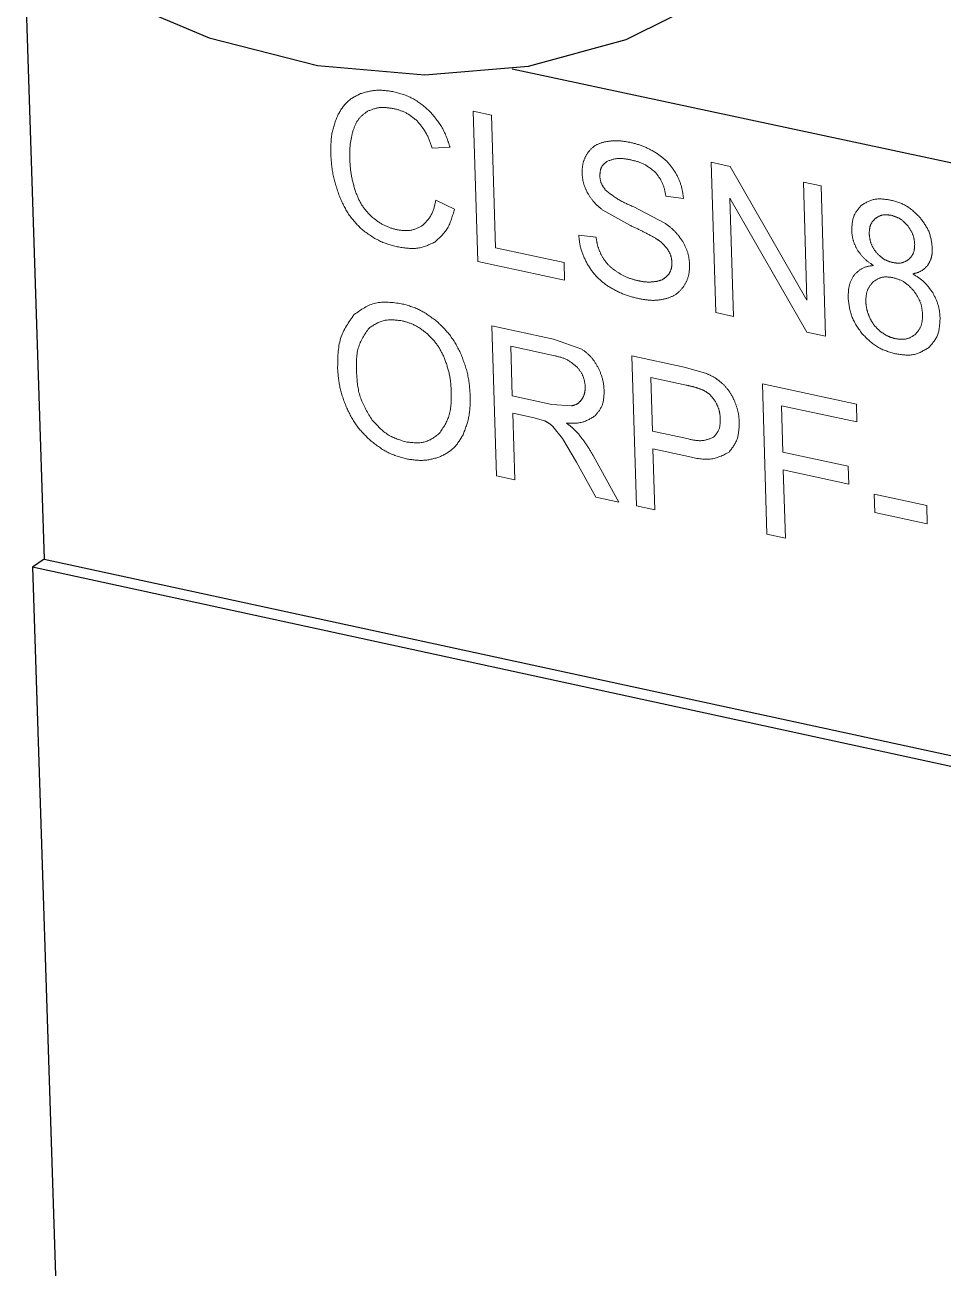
# Model space of a CAD drawing. Header units: millimetres. Extents: x 15 to 415, y 5 to 292.
# Drawn here: x 134.78 to 141.52, y 64.19 to 73.32 of the extents above; entities that cross this region are included whole.
import ezdxf

# ---------------------------------------------------------------- set-up
doc = ezdxf.new("R2010")
doc.units = ezdxf.units.MM
doc.linetypes.add('PHANTOM', pattern=[12.7, 6.35, -1.27, 1.27, -1.27, 1.27, -1.27])

msp = doc.modelspace()

# ---------------------------------------------------------------- linework, layer by layer
at = {"color": 7, "linetype": 'Continuous', "lineweight": 25}
for p, q in [((134.7807, 73.7623), (134.9233, 69.3953)), ((138.3606, 72.9965), (142.1035, 72.1958)), ((134.9233, 69.3953), (134.8364, 69.336)), ((134.8364, 69.336), (135.0366, 63.2119)), ((147.6313, 66.5609), (134.8364, 69.336)), ((134.9233, 69.3953), (145.1981, 67.1674))]:
    msp.add_line(p, q, dxfattribs=at)
at = {"color": 8, "linetype": 'PHANTOM', "lineweight": 18}
for p, q in [((138.0723, 72.6849), (138.2074, 72.6559)), ((138.107, 71.5817), (138.0723, 72.6849)), ((138.2074, 72.6559), (138.2379, 71.6828)), ((137.9037, 72.4204), (137.7719, 72.4151)), ((139.8221, 72.3101), (139.961, 72.2804)), ((139.8562, 71.2058), (139.8221, 72.3101)), ((139.961, 72.2804), (140.525, 71.2978)), ((140.4985, 72.1653), (140.6284, 72.1374)), ((140.525, 71.2978), (140.4985, 72.1653)), ((139.6176, 72.0448), (139.4882, 72.0621)), ((140.6284, 72.1374), (140.6621, 71.0326)), ((137.7992, 72.0318), (137.9353, 71.966)), ((139.2521, 71.9829), (139.4805, 71.864)), ((139.9592, 72.0457), (139.9859, 71.1779)), ((140.5232, 71.0624), (139.9592, 72.0457)), ((139.2248, 71.8474), (139.0254, 71.9586)), ((138.8485, 71.7745), (138.9756, 71.7591)), ((138.2379, 71.6828), (138.7406, 71.5748)), ((138.7446, 71.4447), (138.107, 71.5817)), ((138.7406, 71.5748), (138.7446, 71.4447)), ((139.9859, 71.1779), (139.8562, 71.2058)), ((138.2103, 71.1094), (138.6627, 71.012)), ((138.245, 70.0074), (138.2103, 71.1094)), ((140.6621, 71.0326), (140.5232, 71.0624)), ((138.6721, 70.889), (138.3492, 70.9585)), ((138.3492, 70.9585), (138.3606, 70.5939)), ((138.6627, 71.012), (138.8711, 70.9377)), ((139.238, 70.8882), (139.6233, 70.8053)), ((139.2722, 69.7856), (139.238, 70.8882)), ((139.6233, 70.8053), (139.7791, 70.7613)), ((139.6385, 70.6727), (139.3772, 70.729)), ((139.3772, 70.729), (139.3894, 70.3348)), ((138.3606, 70.5939), (138.6508, 70.5313)), ((140.1973, 70.6818), (140.8875, 70.5333)), ((140.2311, 69.5785), (140.1973, 70.6818)), ((138.6508, 70.5313), (138.7949, 70.5208)), ((140.3366, 70.5224), (140.3471, 70.1807)), ((140.8915, 70.403), (140.3366, 70.5224)), ((140.8875, 70.5333), (140.8915, 70.403)), ((138.3646, 70.4676), (138.3799, 69.9783)), ((138.5211, 70.4338), (138.3646, 70.4676)), ((138.5964, 70.4123), (138.5211, 70.4338)), ((138.7298, 70.2813), (138.6589, 70.3697)), ((139.3894, 70.3348), (139.6535, 70.2778)), ((138.832, 70.1084), (138.7298, 70.2813)), ((138.9572, 70.1516), (139.1441, 69.8133)), ((139.3934, 70.2046), (139.4073, 69.7564)), ((139.6554, 70.1481), (139.3934, 70.2046)), ((140.3471, 70.1807), (140.8272, 70.0772)), ((138.9742, 69.8499), (138.832, 70.1084)), ((140.3511, 70.0505), (140.3664, 69.5493)), ((140.8312, 69.9469), (140.3511, 70.0505)), ((140.8272, 70.0772), (140.8312, 69.9469)), ((138.3799, 69.9783), (138.245, 70.0074)), ((141.022, 69.7368), (141.0179, 69.873)), ((141.0179, 69.873), (141.4041, 69.7898)), ((139.1441, 69.8133), (138.9742, 69.8499)), ((139.4073, 69.7564), (139.2722, 69.7856)), ((141.4041, 69.7898), (141.4082, 69.6535)), ((141.4082, 69.6535), (141.022, 69.7368)), ((140.3664, 69.5493), (140.2311, 69.5785))]:
    msp.add_line(p, q, dxfattribs=at)
at = {"color": 7, "linetype": 'Continuous', "lineweight": 25, "flags": 128}
msp.add_lwpolyline([(135.3492, 73.5562), (136.1345, 73.2253), (136.9303, 73.0222), (137.7182, 72.9517), (138.4796, 73.0157), (139.1967, 73.213), (139.8527, 73.5392)], dxfattribs=at)
at = {"color": 8, "linetype": 'PHANTOM', "lineweight": 18}
for points, knots in [([(137.0788, 72.6567), (137.0995, 72.6916), (137.1408, 72.7615), (137.2107, 72.7968), (137.2457, 72.8144)], [0, 0, 0, 0, 0.500122, 1, 1, 1, 1]), ([(137.2457, 72.8144), (137.2843, 72.8257), (137.3615, 72.8482), (137.4477, 72.8348), (137.4908, 72.8281)], [0, 0, 0, 0, 0.49989, 1, 1, 1, 1]), ([(137.4908, 72.8281), (137.537, 72.8156), (137.6294, 72.7908), (137.7104, 72.7227), (137.7508, 72.6887)], [0, 0, 0, 0, 0.5005773, 1, 1, 1, 1]), ([(137.4919, 72.7038), (137.457, 72.7095), (137.3871, 72.7211), (137.3273, 72.6969), (137.2974, 72.6849)], [0, 0, 0, 0, 0.500633, 1, 1, 1, 1]), ([(137.6634, 72.6125), (137.6367, 72.6348), (137.5833, 72.6796), (137.5224, 72.6957), (137.4919, 72.7038)], [0, 0, 0, 0, 0.499311, 1, 1, 1, 1]), ([(137.0275, 72.3692), (137.0277, 72.4209), (137.028, 72.5242), (137.0619, 72.6125), (137.0788, 72.6567)], [0, 0, 0, 0, 0.5003287, 1, 1, 1, 1]), ([(137.2974, 72.6849), (137.2736, 72.6678), (137.2258, 72.6335), (137.2031, 72.5745), (137.1918, 72.545)], [0, 0, 0, 0, 0.499889, 1, 1, 1, 1]), ([(137.7719, 72.4151), (137.7599, 72.451), (137.7361, 72.5228), (137.6876, 72.5826), (137.6634, 72.6125)], [0, 0, 0, 0, 0.501021, 1, 1, 1, 1]), ([(137.7508, 72.6887), (137.7852, 72.6486), (137.8541, 72.5684), (137.8871, 72.4698), (137.9037, 72.4204)], [0, 0, 0, 0, 0.499555, 1, 1, 1, 1]), ([(137.1918, 72.545), (137.1835, 72.5125), (137.167, 72.4473), (137.1667, 72.3759), (137.1665, 72.3402)], [0, 0, 0, 0, 0.499994, 1, 1, 1, 1]), ([(138.9121, 72.3767), (138.9287, 72.3967), (138.9621, 72.4367), (139.0119, 72.4519), (139.0369, 72.4596)], [0, 0, 0, 0, 0.499604, 1, 1, 1, 1]), ([(139.0369, 72.4596), (139.0669, 72.4644), (139.1269, 72.4739), (139.1911, 72.4627), (139.2232, 72.4571)], [0, 0, 0, 0, 0.499847, 1, 1, 1, 1]), ([(139.2232, 72.4571), (139.2576, 72.4486), (139.3263, 72.4316), (139.392, 72.3936), (139.4249, 72.3746)], [0, 0, 0, 0, 0.50024, 1, 1, 1, 1]), ([(137.0908, 72.0621), (137.0734, 72.1133), (137.0385, 72.2157), (137.0312, 72.318), (137.0275, 72.3692)], [0, 0, 0, 0, 0.499928, 1, 1, 1, 1]), ([(137.1665, 72.3402), (137.1689, 72.298), (137.1736, 72.2138), (137.1993, 72.1289), (137.2122, 72.0865)], [0, 0, 0, 0, 0.500244, 1, 1, 1, 1]), ([(138.873, 72.2299), (138.8741, 72.2572), (138.8763, 72.312), (138.9001, 72.3551), (138.9121, 72.3767)], [0, 0, 0, 0, 0.4998919, 1, 1, 1, 1]), ([(139.2328, 72.3271), (139.201, 72.3337), (139.1377, 72.3469), (139.0828, 72.3268), (139.0555, 72.3168)], [0, 0, 0, 0, 0.5018743, 1, 1, 1, 1]), ([(139.4125, 72.2354), (139.3845, 72.2585), (139.3284, 72.3046), (139.2647, 72.3196), (139.2328, 72.3271)], [0, 0, 0, 0, 0.498403, 1, 1, 1, 1]), ([(139.4249, 72.3746), (139.4516, 72.355), (139.5052, 72.3159), (139.5431, 72.2583), (139.562, 72.2296)], [0, 0, 0, 0, 0.500306, 1, 1, 1, 1]), ([(139.0555, 72.3168), (139.0401, 72.3043), (139.0095, 72.2792), (139.0052, 72.2342), (139.003, 72.2117)], [0, 0, 0, 0, 0.500985, 1, 1, 1, 1]), ([(139.4882, 72.0621), (139.4828, 72.0933), (139.4721, 72.1557), (139.4324, 72.2089), (139.4125, 72.2354)], [0, 0, 0, 0, 0.5012163, 1, 1, 1, 1]), ([(138.9132, 72.0847), (138.902, 72.1085), (138.8795, 72.156), (138.8752, 72.2052), (138.873, 72.2299)], [0, 0, 0, 0, 0.499873, 1, 1, 1, 1]), ([(139.003, 72.2117), (139.0052, 72.1927), (139.0095, 72.1546), (139.0337, 72.1217), (139.0458, 72.1053)], [0, 0, 0, 0, 0.50022, 1, 1, 1, 1]), ([(139.562, 72.2296), (139.5768, 72.1995), (139.6064, 72.1393), (139.6139, 72.0763), (139.6176, 72.0448)], [0, 0, 0, 0, 0.499859, 1, 1, 1, 1]), ([(137.2545, 71.8183), (137.2201, 71.854), (137.1511, 71.9255), (137.1109, 72.0166), (137.0908, 72.0621)], [0, 0, 0, 0, 0.49965, 1, 1, 1, 1]), ([(137.2122, 72.0865), (137.2267, 72.052), (137.2556, 71.9831), (137.3086, 71.9306), (137.335, 71.9044)], [0, 0, 0, 0, 0.500421, 1, 1, 1, 1]), ([(139.0254, 71.9586), (139.0037, 71.9764), (138.9602, 72.012), (138.9289, 72.0605), (138.9132, 72.0847)], [0, 0, 0, 0, 0.500471, 1, 1, 1, 1]), ([(139.0458, 72.1053), (139.0785, 72.0799), (139.144, 72.029), (139.216, 71.9983), (139.2521, 71.9829)], [0, 0, 0, 0, 0.49865, 1, 1, 1, 1]), ([(137.6994, 71.8448), (137.7244, 71.8693), (137.7744, 71.9183), (137.7909, 71.9939), (137.7992, 72.0318)], [0, 0, 0, 0, 0.499042, 1, 1, 1, 1]), ([(137.9353, 71.966), (137.9221, 71.9165), (137.8957, 71.8177), (137.826, 71.7556), (137.7913, 71.7246)], [0, 0, 0, 0, 0.500731, 1, 1, 1, 1]), ([(140.8535, 71.8106), (140.8556, 71.8483), (140.8598, 71.9239), (140.905, 71.9721), (140.9276, 71.9962)], [0, 0, 0, 0, 0.500061, 1, 1, 1, 1]), ([(140.9276, 71.9962), (140.9587, 72.0144), (141.0209, 72.051), (141.0995, 72.0387), (141.139, 72.0326)], [0, 0, 0, 0, 0.499024, 1, 1, 1, 1]), ([(141.139, 72.0326), (141.179, 72.0216), (141.2589, 71.9996), (141.3247, 71.9346), (141.3575, 71.9022)], [0, 0, 0, 0, 0.5009098, 1, 1, 1, 1]), ([(137.335, 71.9044), (137.3627, 71.8834), (137.418, 71.8415), (137.4792, 71.8241), (137.5097, 71.8153)], [0, 0, 0, 0, 0.500002, 1, 1, 1, 1]), ([(141.0258, 71.8965), (141.0125, 71.8823), (140.9861, 71.8539), (140.9833, 71.8097), (140.9819, 71.7876)], [0, 0, 0, 0, 0.500179, 1, 1, 1, 1]), ([(141.1437, 71.9207), (141.1215, 71.9237), (141.0771, 71.9297), (141.0429, 71.9075), (141.0258, 71.8965)], [0, 0, 0, 0, 0.500458, 1, 1, 1, 1]), ([(141.2645, 71.8442), (141.2466, 71.863), (141.2108, 71.9006), (141.1661, 71.914), (141.1437, 71.9207)], [0, 0, 0, 0, 0.4996681, 1, 1, 1, 1]), ([(141.3575, 71.9022), (141.3822, 71.8677), (141.4316, 71.7987), (141.4408, 71.7195), (141.4455, 71.6799)], [0, 0, 0, 0, 0.500063, 1, 1, 1, 1]), ([(137.5248, 71.6881), (137.4776, 71.6998), (137.3833, 71.7232), (137.2974, 71.7866), (137.2545, 71.8183)], [0, 0, 0, 0, 0.500797, 1, 1, 1, 1]), ([(137.5097, 71.8153), (137.5446, 71.8103), (137.6143, 71.8001), (137.6711, 71.8299), (137.6994, 71.8448)], [0, 0, 0, 0, 0.500445, 1, 1, 1, 1]), ([(139.4084, 71.7545), (139.3781, 71.7712), (139.3174, 71.8045), (139.2557, 71.8331), (139.2248, 71.8474)], [0, 0, 0, 0, 0.499911, 1, 1, 1, 1]), ([(139.4805, 71.864), (139.5065, 71.8446), (139.5585, 71.8059), (139.5967, 71.7507), (139.6158, 71.7231)], [0, 0, 0, 0, 0.500628, 1, 1, 1, 1]), ([(140.8954, 71.6653), (140.8834, 71.689), (140.8594, 71.7363), (140.8554, 71.7858), (140.8535, 71.8106)], [0, 0, 0, 0, 0.499576, 1, 1, 1, 1]), ([(140.9819, 71.7876), (140.9842, 71.7632), (140.9889, 71.7145), (141.018, 71.671), (141.0326, 71.6493)], [0, 0, 0, 0, 0.500591, 1, 1, 1, 1]), ([(141.3161, 71.7084), (141.3135, 71.7325), (141.3083, 71.7805), (141.2791, 71.823), (141.2645, 71.8442)], [0, 0, 0, 0, 0.5001712, 1, 1, 1, 1]), ([(137.7913, 71.7246), (137.7511, 71.7051), (137.6706, 71.666), (137.5734, 71.6808), (137.5248, 71.6881)], [0, 0, 0, 0, 0.4995061, 1, 1, 1, 1]), ([(138.9107, 71.5641), (138.8939, 71.5984), (138.8603, 71.667), (138.8524, 71.7386), (138.8485, 71.7745)], [0, 0, 0, 0, 0.49986, 1, 1, 1, 1]), ([(138.9756, 71.7591), (138.9796, 71.7344), (138.9877, 71.685), (139.0106, 71.6378), (139.022, 71.6142)], [0, 0, 0, 0, 0.500481, 1, 1, 1, 1]), ([(139.5024, 71.6696), (139.4887, 71.6866), (139.4612, 71.7208), (139.426, 71.7432), (139.4084, 71.7545)], [0, 0, 0, 0, 0.499037, 1, 1, 1, 1]), ([(139.6158, 71.7231), (139.6291, 71.696), (139.6559, 71.6417), (139.6607, 71.5852), (139.6631, 71.5569)], [0, 0, 0, 0, 0.499763, 1, 1, 1, 1]), ([(141.2733, 71.5973), (141.2864, 71.612), (141.3126, 71.6412), (141.315, 71.686), (141.3161, 71.7084)], [0, 0, 0, 0, 0.499896, 1, 1, 1, 1]), ([(139.022, 71.6142), (139.0368, 71.5929), (139.0665, 71.5502), (139.1071, 71.5209), (139.1274, 71.5063)], [0, 0, 0, 0, 0.499333, 1, 1, 1, 1]), ([(139.5331, 71.5729), (139.5316, 71.5895), (139.5285, 71.6228), (139.5111, 71.654), (139.5024, 71.6696)], [0, 0, 0, 0, 0.500218, 1, 1, 1, 1]), ([(141.014, 71.5522), (140.9912, 71.567), (140.9457, 71.5964), (140.9121, 71.6424), (140.8954, 71.6653)], [0, 0, 0, 0, 0.5007516, 1, 1, 1, 1]), ([(141.0326, 71.6493), (141.0509, 71.6305), (141.0876, 71.5929), (141.133, 71.58), (141.1557, 71.5735)], [0, 0, 0, 0, 0.499278, 1, 1, 1, 1]), ([(141.1557, 71.5735), (141.1778, 71.5704), (141.2221, 71.5642), (141.2563, 71.5863), (141.2733, 71.5973)], [0, 0, 0, 0, 0.5006064, 1, 1, 1, 1]), ([(141.4455, 71.6799), (141.4449, 71.6563), (141.4437, 71.609), (141.4227, 71.5724), (141.4121, 71.5541)], [0, 0, 0, 0, 0.500322, 1, 1, 1, 1]), ([(139.0618, 71.4012), (139.0323, 71.4233), (138.9732, 71.4677), (138.9316, 71.532), (138.9107, 71.5641)], [0, 0, 0, 0, 0.500145, 1, 1, 1, 1]), ([(139.1274, 71.5063), (139.1531, 71.491), (139.2044, 71.4605), (139.2583, 71.4468), (139.2852, 71.4399)], [0, 0, 0, 0, 0.499813, 1, 1, 1, 1]), ([(139.5071, 71.4846), (139.515, 71.4973), (139.5308, 71.5227), (139.5324, 71.5561), (139.5331, 71.5729)], [0, 0, 0, 0, 0.500143, 1, 1, 1, 1]), ([(139.6631, 71.5569), (139.6619, 71.5279), (139.6595, 71.4697), (139.6342, 71.4238), (139.6216, 71.4009)], [0, 0, 0, 0, 0.499851, 1, 1, 1, 1]), ([(140.8728, 71.484), (140.8921, 71.503), (140.9308, 71.5409), (140.9862, 71.5485), (141.014, 71.5522)], [0, 0, 0, 0, 0.499454, 1, 1, 1, 1]), ([(141.4121, 71.5541), (141.3969, 71.5382), (141.3664, 71.5065), (141.3229, 71.4959), (141.3012, 71.4906)], [0, 0, 0, 0, 0.4993149, 1, 1, 1, 1]), ([(139.2852, 71.4399), (139.3085, 71.4356), (139.3551, 71.427), (139.3991, 71.4326), (139.4211, 71.4354)], [0, 0, 0, 0, 0.500215, 1, 1, 1, 1]), ([(139.4211, 71.4354), (139.4378, 71.4396), (139.4713, 71.4481), (139.4952, 71.4724), (139.5071, 71.4846)], [0, 0, 0, 0, 0.500693, 1, 1, 1, 1]), ([(140.8276, 71.3144), (140.8282, 71.3465), (140.8292, 71.4105), (140.8583, 71.4596), (140.8728, 71.484)], [0, 0, 0, 0, 0.500612, 1, 1, 1, 1]), ([(141.0104, 71.4317), (140.9938, 71.4123), (140.9607, 71.3734), (140.9581, 71.3151), (140.9569, 71.2859)], [0, 0, 0, 0, 0.499647, 1, 1, 1, 1]), ([(141.1555, 71.4634), (141.128, 71.467), (141.073, 71.4742), (141.0313, 71.4459), (141.0104, 71.4317)], [0, 0, 0, 0, 0.500406, 1, 1, 1, 1]), ([(141.3088, 71.3669), (141.286, 71.3907), (141.2405, 71.4382), (141.1839, 71.455), (141.1555, 71.4634)], [0, 0, 0, 0, 0.49961, 1, 1, 1, 1]), ([(141.3012, 71.4906), (141.3296, 71.473), (141.3862, 71.4379), (141.4275, 71.3811), (141.4481, 71.3527)], [0, 0, 0, 0, 0.500562, 1, 1, 1, 1]), ([(139.2956, 71.3076), (139.2557, 71.3171), (139.1762, 71.336), (139.0999, 71.3795), (139.0618, 71.4012)], [0, 0, 0, 0, 0.500397, 1, 1, 1, 1]), ([(139.6216, 71.4009), (139.6041, 71.3794), (139.569, 71.3363), (139.5171, 71.3178), (139.4911, 71.3085)], [0, 0, 0, 0, 0.499691, 1, 1, 1, 1]), ([(141.3741, 71.1918), (141.371, 71.2228), (141.3647, 71.2846), (141.3274, 71.3395), (141.3088, 71.3669)], [0, 0, 0, 0, 0.5004109, 1, 1, 1, 1]), ([(141.4481, 71.3527), (141.4637, 71.3223), (141.4949, 71.2614), (141.5001, 71.1977), (141.5027, 71.1657)], [0, 0, 0, 0, 0.499597, 1, 1, 1, 1]), ([(137.2003, 71.192), (137.2496, 71.2273), (137.3485, 71.2979), (137.4808, 71.2803), (137.547, 71.2716)], [0, 0, 0, 0, 0.499471, 1, 1, 1, 1]), ([(137.547, 71.2716), (137.5918, 71.2592), (137.6814, 71.2346), (137.763, 71.1741), (137.8037, 71.1439)], [0, 0, 0, 0, 0.5001658, 1, 1, 1, 1]), ([(139.4911, 71.3085), (139.4598, 71.3024), (139.3971, 71.29), (139.3294, 71.3017), (139.2956, 71.3076)], [0, 0, 0, 0, 0.499806, 1, 1, 1, 1]), ([(140.9279, 71.0529), (140.8995, 71.0937), (140.8426, 71.1754), (140.8326, 71.268), (140.8276, 71.3144)], [0, 0, 0, 0, 0.499772, 1, 1, 1, 1]), ([(140.9569, 71.2859), (140.9586, 71.2661), (140.9621, 71.2266), (140.9779, 71.1876), (140.9858, 71.1682)], [0, 0, 0, 0, 0.499913, 1, 1, 1, 1]), ([(137.0778, 70.792), (137.0785, 70.8703), (137.0799, 71.0265), (137.1602, 71.137), (137.2003, 71.192)], [0, 0, 0, 0, 0.501282, 1, 1, 1, 1]), ([(137.5517, 71.1459), (137.5058, 71.1514), (137.4141, 71.1624), (137.3438, 71.1158), (137.3087, 71.0926)], [0, 0, 0, 0, 0.500023, 1, 1, 1, 1]), ([(137.7352, 71.0515), (137.7062, 71.0739), (137.6483, 71.1188), (137.5839, 71.1369), (137.5517, 71.1459)], [0, 0, 0, 0, 0.499861, 1, 1, 1, 1]), ([(137.8037, 71.1439), (137.8404, 71.1092), (137.9136, 71.0399), (137.9598, 70.9488), (137.983, 70.9033)], [0, 0, 0, 0, 0.499944, 1, 1, 1, 1]), ([(140.9858, 71.1682), (140.9959, 71.1489), (141.0162, 71.1105), (141.0482, 71.0821), (141.0641, 71.0678)], [0, 0, 0, 0, 0.499946, 1, 1, 1, 1]), ([(141.3203, 71.0454), (141.337, 71.0648), (141.3705, 71.1037), (141.3729, 71.1625), (141.3741, 71.1918)], [0, 0, 0, 0, 0.499528, 1, 1, 1, 1]), ([(141.5027, 71.1657), (141.5003, 71.1215), (141.4955, 71.033), (141.4431, 70.976), (141.4169, 70.9475)], [0, 0, 0, 0, 0.500112, 1, 1, 1, 1]), ([(137.3087, 71.0926), (137.2767, 71.0466), (137.2124, 70.9542), (137.2153, 70.8248), (137.2168, 70.7598)], [0, 0, 0, 0, 0.497379, 1, 1, 1, 1]), ([(137.8632, 70.8694), (137.8471, 70.9036), (137.8149, 70.9719), (137.7617, 71.025), (137.7352, 71.0515)], [0, 0, 0, 0, 0.500181, 1, 1, 1, 1]), ([(141.1753, 70.9036), (141.1299, 70.9162), (141.0392, 70.9415), (140.9649, 71.0158), (140.9279, 71.0529)], [0, 0, 0, 0, 0.500864, 1, 1, 1, 1]), ([(141.0641, 71.0678), (141.0816, 71.0555), (141.1164, 71.0307), (141.1543, 71.0201), (141.1733, 71.0148)], [0, 0, 0, 0, 0.499977, 1, 1, 1, 1]), ([(141.1733, 71.0148), (141.2011, 71.011), (141.2565, 71.0035), (141.299, 71.0314), (141.3203, 71.0454)], [0, 0, 0, 0, 0.5004992, 1, 1, 1, 1]), ([(137.9126, 70.6255), (137.9102, 70.6661), (137.9052, 70.7473), (137.8772, 70.8287), (137.8632, 70.8694)], [0, 0, 0, 0, 0.500292, 1, 1, 1, 1]), ([(137.983, 70.9033), (138.0023, 70.8521), (138.041, 70.7495), (138.0482, 70.6463), (138.0517, 70.5947)], [0, 0, 0, 0, 0.499778, 1, 1, 1, 1]), ([(138.8397, 70.8028), (138.8137, 70.8247), (138.7616, 70.8687), (138.702, 70.8822), (138.6721, 70.889)], [0, 0, 0, 0, 0.497963, 1, 1, 1, 1]), ([(138.8711, 70.9377), (138.8945, 70.9204), (138.9414, 70.8859), (138.9724, 70.8342), (138.9879, 70.8083)], [0, 0, 0, 0, 0.4997416, 1, 1, 1, 1]), ([(141.4169, 70.9475), (141.3816, 70.926), (141.3108, 70.8831), (141.2205, 70.8967), (141.1753, 70.9036)], [0, 0, 0, 0, 0.499131, 1, 1, 1, 1]), ([(137.1449, 70.5045), (137.1264, 70.5522), (137.0896, 70.6475), (137.0817, 70.7438), (137.0778, 70.792)], [0, 0, 0, 0, 0.499994, 1, 1, 1, 1]), ([(138.8963, 70.6629), (138.8935, 70.688), (138.8878, 70.7381), (138.8557, 70.7813), (138.8397, 70.8028)], [0, 0, 0, 0, 0.500205, 1, 1, 1, 1]), ([(138.9879, 70.8083), (139.0012, 70.7795), (139.0278, 70.7219), (139.033, 70.6626), (139.0356, 70.6329)], [0, 0, 0, 0, 0.499917, 1, 1, 1, 1]), ([(137.2168, 70.7598), (137.221, 70.7017), (137.2295, 70.5857), (137.2937, 70.4784), (137.3257, 70.4248)], [0, 0, 0, 0, 0.5012055, 1, 1, 1, 1]), ([(139.7791, 70.7613), (139.8017, 70.7517), (139.8467, 70.7324), (139.8868, 70.6992), (139.9069, 70.6826)], [0, 0, 0, 0, 0.5003285, 1, 1, 1, 1]), ([(139.9069, 70.6826), (139.9242, 70.6641), (139.9589, 70.6271), (139.9811, 70.5813), (139.9921, 70.5584)], [0, 0, 0, 0, 0.499712, 1, 1, 1, 1]), ([(137.8246, 70.3183), (137.8539, 70.3612), (137.9125, 70.4471), (137.9126, 70.5659), (137.9126, 70.6255)], [0, 0, 0, 0, 0.498539, 1, 1, 1, 1]), ([(138.0517, 70.5947), (138.0513, 70.5431), (138.0503, 70.44), (138.0158, 70.3522), (137.9986, 70.3084)], [0, 0, 0, 0, 0.500223, 1, 1, 1, 1]), ([(138.8722, 70.5699), (138.8796, 70.5836), (138.8945, 70.611), (138.8957, 70.6456), (138.8963, 70.6629)], [0, 0, 0, 0, 0.500039, 1, 1, 1, 1]), ([(139.0356, 70.6329), (139.0341, 70.5967), (139.0311, 70.5244), (138.9913, 70.4749), (138.9714, 70.4503)], [0, 0, 0, 0, 0.500309, 1, 1, 1, 1]), ([(139.765, 70.6358), (139.744, 70.6437), (139.702, 70.6596), (139.6597, 70.6684), (139.6385, 70.6727)], [0, 0, 0, 0, 0.499669, 1, 1, 1, 1]), ([(139.8524, 70.5523), (139.8404, 70.5697), (139.8164, 70.6046), (139.7821, 70.6254), (139.765, 70.6358)], [0, 0, 0, 0, 0.500078, 1, 1, 1, 1]), ([(137.3229, 70.2625), (137.2866, 70.2975), (137.2138, 70.3676), (137.1678, 70.4589), (137.1449, 70.5045)], [0, 0, 0, 0, 0.499984, 1, 1, 1, 1]), ([(138.7949, 70.5208), (138.8105, 70.5248), (138.8416, 70.5329), (138.862, 70.5576), (138.8722, 70.5699)], [0, 0, 0, 0, 0.500383, 1, 1, 1, 1]), ([(139.8885, 70.4268), (139.8868, 70.4481), (139.8834, 70.4909), (139.8627, 70.5318), (139.8524, 70.5523)], [0, 0, 0, 0, 0.500447, 1, 1, 1, 1]), ([(139.9921, 70.5584), (140.0021, 70.5324), (140.022, 70.4801), (140.0259, 70.4275), (140.0278, 70.4012)], [0, 0, 0, 0, 0.499875, 1, 1, 1, 1]), ([(137.3257, 70.4248), (137.3624, 70.3835), (137.4358, 70.3008), (137.5304, 70.2714), (137.5777, 70.2567)], [0, 0, 0, 0, 0.499811, 1, 1, 1, 1]), ([(138.6589, 70.3697), (138.6491, 70.3781), (138.6293, 70.3948), (138.6074, 70.4065), (138.5964, 70.4123)], [0, 0, 0, 0, 0.5000977, 1, 1, 1, 1]), ([(138.9714, 70.4503), (138.9402, 70.4302), (138.8775, 70.3899), (138.7975, 70.3932), (138.7574, 70.3948)], [0, 0, 0, 0, 0.498588, 1, 1, 1, 1]), ([(139.838, 70.2904), (139.8541, 70.3081), (139.8865, 70.3436), (139.8878, 70.399), (139.8885, 70.4268)], [0, 0, 0, 0, 0.498749, 1, 1, 1, 1]), ([(137.5777, 70.2567), (137.6253, 70.2508), (137.7202, 70.2391), (137.7898, 70.2919), (137.8246, 70.3183)], [0, 0, 0, 0, 0.500301, 1, 1, 1, 1]), ([(138.7574, 70.3948), (138.7721, 70.384), (138.8014, 70.3625), (138.8275, 70.3357), (138.8405, 70.3224)], [0, 0, 0, 0, 0.50027, 1, 1, 1, 1]), ([(138.8405, 70.3224), (138.862, 70.2953), (138.9051, 70.2413), (138.9398, 70.1815), (138.9572, 70.1516)], [0, 0, 0, 0, 0.499905, 1, 1, 1, 1]), ([(140.0278, 70.4012), (140.0261, 70.3578), (140.0226, 70.271), (139.9756, 70.211), (139.9522, 70.1809)], [0, 0, 0, 0, 0.5003106, 1, 1, 1, 1]), ([(137.5824, 70.1318), (137.537, 70.1444), (137.4462, 70.1694), (137.364, 70.2314), (137.3229, 70.2625)], [0, 0, 0, 0, 0.500204, 1, 1, 1, 1]), ([(137.9986, 70.3084), (137.9775, 70.2725), (137.9352, 70.2007), (137.8635, 70.1645), (137.8276, 70.1464)], [0, 0, 0, 0, 0.500151, 1, 1, 1, 1]), ([(139.6535, 70.2778), (139.6868, 70.2706), (139.7531, 70.2564), (139.8098, 70.2791), (139.838, 70.2904)], [0, 0, 0, 0, 0.502318, 1, 1, 1, 1]), ([(137.8276, 70.1464), (137.7891, 70.135), (137.7119, 70.1121), (137.6255, 70.1253), (137.5824, 70.1318)], [0, 0, 0, 0, 0.499969, 1, 1, 1, 1]), ([(139.9522, 70.1809), (139.9081, 70.1582), (139.8194, 70.1125), (139.7103, 70.1362), (139.6554, 70.1481)], [0, 0, 0, 0, 0.496876, 1, 1, 1, 1])]:
    msp.add_open_spline(points, degree=3, knots=knots, dxfattribs=at)

doc.saveas('drawing.dxf')
